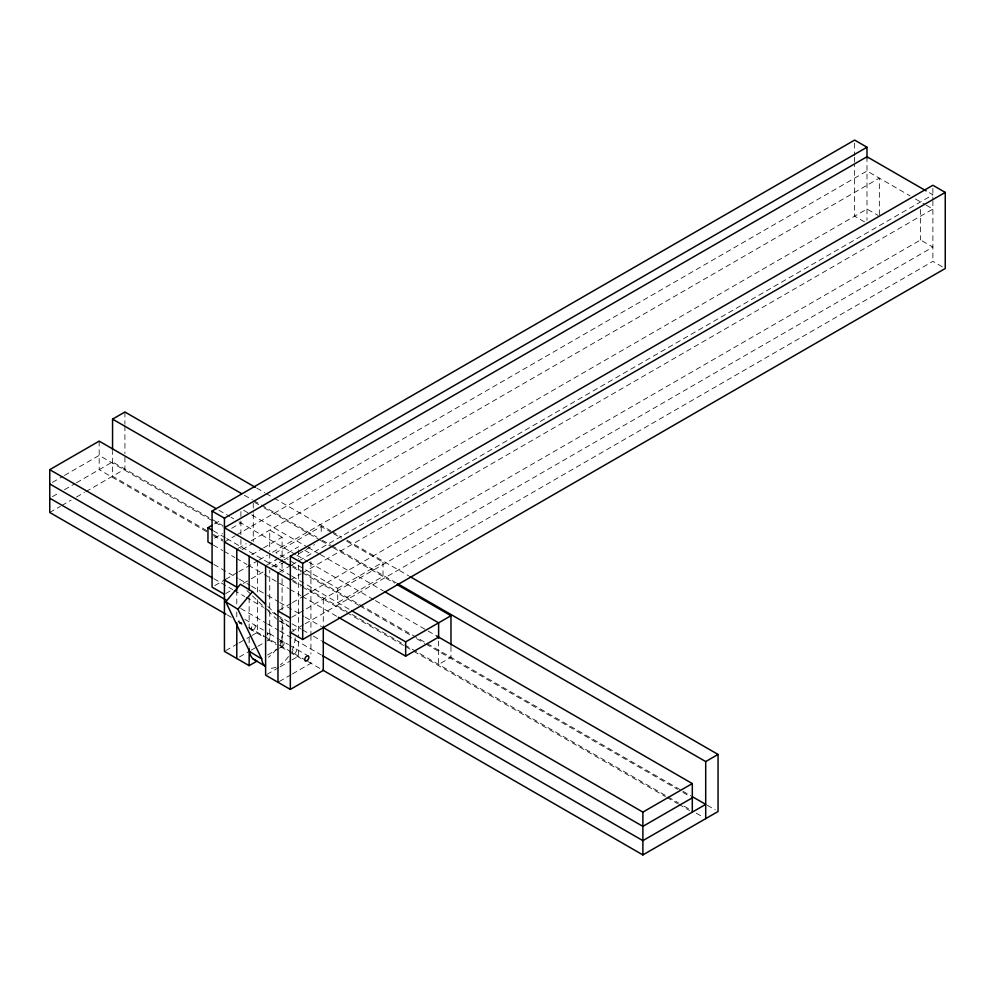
<?xml version="1.0" encoding="UTF-8"?>
<svg xmlns="http://www.w3.org/2000/svg" width="995" height="995" viewBox="0 0 995 995"><rect width="100%" height="100%" fill="white"/><g stroke="black" fill="none" stroke-linecap="round" stroke-linejoin="round"><path stroke-width="0.75" stroke-dasharray="4.97 3.73" d="M52.424 482.388L63.108 476.219M64.439 475.448L99.177 455.399L222.917 526.84M52.424 496.667L59.103 492.799M64.439 489.727L75.147 483.545M76.466 482.774L112.559 461.941L223.104 525.758M49.75 512.475L60.446 506.306M61.777 505.535L71.13 500.124M76.478 497.04L84.5 492.413M85.831 491.642L124.922 469.068L124.922 455.188M214.547 523.905L221.139 520.099M214.547 538.171L222.457 533.606M231.673 528.283L240.902 522.96M224.435 541.976L235.181 535.77M236.524 534.999L866.993 171.003L910.027 195.853M238.128 548.332L246.2 543.68M251.287 540.745L879.344 178.13L879.344 216.189M242.146 549.588L252.021 543.879M251.785 554.725L262.319 548.643M263.638 547.872L282.095 537.225L282.095 561.876M214.758 585.607L225.517 579.401M225.741 579.264L237.867 572.262M238.924 571.652L258.041 560.62M259.123 559.998L267.444 555.198M272.568 552.237L866.993 209.049L878.112 215.467M331.969 532.723L321.223 526.517L275.913 552.685L288.003 559.663M266.934 564.998L278.799 558.145M280.117 557.387L298.575 546.74M225.778 593.517L232.494 589.637M243.253 583.431L250.23 579.401M251.287 578.791L263.675 571.64M271.734 566.988L282.493 560.77M283.836 559.998L289.209 556.889M285.242 561.566L275.913 566.951L275.913 559.812M298.575 553.867L314.557 544.638M279.296 572.137L291.162 565.284M291.672 564.986L932.887 194.784L927.514 191.674M290.329 580.023L301.087 573.817M302.43 573.045L932.887 209.049L926.171 205.169M279.296 610.184L291.423 603.181M292.48 602.572L303.512 596.192M304.333 595.719L920.537 239.969L932.887 247.096L304.831 609.711M225.741 650.606L237.606 643.765M238.924 643.006L245.516 639.2M246.835 638.429L250.79 636.153M252.108 635.395L257.382 632.347L257.382 599.774M337.703 588.356L383.013 562.187L383.013 576.466L337.703 602.622L337.703 588.356L289.346 560.434M291.647 617.323L303.774 610.321M239.422 656.986L249.969 650.892M251.287 650.133L256.561 647.086M257.879 646.327L265.777 641.763M267.095 641.004L269.732 639.486L269.732 570.147M291.672 631.576L303.774 624.586M305.117 623.815L932.887 261.362L942.775 267.07M267.593 654.984L278.14 648.902M279.458 648.143L282.095 646.613L282.095 615.805M266.934 674.386L278.799 667.545M280.117 666.787L290.664 660.692M291.983 659.934L298.575 656.128L298.575 637.633M279.296 681.525L291.162 674.672M292.48 673.913L310.925 663.267L310.925 660.158M915.412 198.95L924.828 204.385M864.518 221.897L854.63 216.189L854.63 164.934M256.735 488.097L264.794 492.761M266.138 493.532L272.866 497.413M274.21 498.196L330.701 530.808M332.044 531.579L341.459 537.014M346.845 540.123L408.709 575.844M333.313 533.507L341.372 538.158M346.745 541.255L383.013 562.187M244.372 495.236L252.444 499.888M253.787 500.672L316.995 537.163M322.38 540.273L330.452 544.924M331.795 545.708L396.358 582.983M254.608 502.326L258.638 504.664M264.023 507.761L320.514 540.372M321.223 540.795L332.616 547.362M333.313 547.772L394.48 583.082M243.588 510.236L250.317 514.116M251.66 514.9L306.808 546.74M308.151 547.511L318.91 553.73M320.253 554.501L383.473 590.993M282.095 537.225L269.732 530.086L269.732 551.665M304.744 550.297L310.925 553.867M218.875 510.236L229.646 516.455M230.989 517.226L233.676 518.781M239.049 521.89L295.54 554.501M296.883 555.272L307.654 561.491M308.997 562.262L374.058 599.836M375.401 600.607L438.621 637.098M291.697 565.359L681.488 790.403M682.831 791.174L690.903 795.838M707.296 805.303L715.368 809.967M292.853 567.212L300.925 571.876M302.269 572.647L358.76 605.271M360.103 606.042L411.209 635.544M416.594 638.653L424.666 643.317M426.009 644.088L677.52 789.296M682.893 792.406L689.622 796.286M213.328 530.82L225.442 537.81M226.785 538.581L291.336 575.856M292.032 576.254L349.17 609.251M206.711 530.559L112.559 476.207L112.559 451.531M213.44 534.452L222.855 539.887M292.008 579.811L347.155 611.651M351.969 614.425L666.687 796.137M668.043 796.908L678.801 803.114M684.174 806.224L690.903 810.104M696.289 813.213L703.005 817.094M206.773 531.79L99.177 469.665L99.177 441.133M213.502 535.671L222.917 541.106M292.853 581.49L300.925 586.142M302.269 586.926L345.302 611.763M346.658 612.547L404.492 645.942M405.836 646.713L412.552 650.593M413.908 651.377L665.406 796.585M666.762 797.356L677.52 803.562M678.864 804.346L689.622 810.552M213.328 545.086L222.743 550.521M224.086 551.292L234.857 557.511M236.201 558.282L246.959 564.501M248.302 565.272L263.09 573.817M264.446 574.588L288.649 588.567M289.993 589.351L300.751 595.557M302.107 596.341L337.069 616.527M213.838 564.401L238.041 578.381M239.397 579.152L250.155 585.371M251.499 586.142L266.287 594.687M267.63 595.458L278.401 601.676M279.744 602.448L303.948 616.427M305.291 617.198L321.435 626.527M213.838 578.667L232.668 589.537M234.012 590.321L244.77 596.527M246.113 597.311L263.6 607.398M264.944 608.181L275.702 614.388M277.045 615.171L301.261 629.138M302.604 629.922L307.99 633.031M313.363 636.128L321.435 640.792M240.74 608.467L266.287 623.218M267.63 624.002L278.401 630.208M279.744 630.992L321.435 655.058M244.832 619.363L263.364 630.059M283.55 641.713A2.91 1.679 -60 0 1 282.63 646.228A2.91 1.679 -60 0 1 280.105 644.772A2.91 1.679 -60 0 1 283.55 641.713L288.488 644.573M289.732 645.282L308.263 655.979M227.283 614.972L231.325 617.298M238.041 621.191L242.083 623.517M248.812 627.397L278.401 644.486M279.62 645.183L306.634 660.792M307.99 661.563L321.435 669.324M239.447 622.982L241.922 624.4M249.335 628.691L264.16 637.248M280.64 646.762L288.052 651.041M289.284 651.75L302.878 659.598M290.528 627.472L279.632 620.818A23.295 13.594 -58.6 0 1 280.142 642.509M280.18 621.266L288.662 626.44L279.893 618.007M269.583 633.628L278.065 638.802M279.272 639.549L281.697 641.016M267.804 639.375L276.287 644.549M267.842 606.415L278.799 616.95M246.959 590.582L251.337 594.799M252.431 595.856L263.389 606.403M267.779 610.619L276.548 619.052M932.887 188.378L932.887 199.249M932.887 200.803L932.887 261.362M920.537 209.522L920.537 239.969M866.993 156.737L866.993 220.218M854.63 143.193L854.63 155.618M854.63 157.173L854.63 163.379M450.971 646.526L450.971 657.322L438.621 664.449L438.621 639.785M323.288 599.052L323.288 625.42M321.223 526.517L321.223 535.086M310.925 561.578L310.925 633.79M310.925 635.345L310.925 654.014M298.575 549.812L298.575 559.066M298.575 565.222L298.575 636.103M282.095 563.419L282.095 572.66M282.095 578.829L282.095 614.263M269.732 553.195L269.732 563.991M257.382 561.006L257.382 592.025M253.265 503.097L253.265 512.338M253.265 513.88L253.265 541.628M249.148 597.846L249.148 628.666M249.148 637.907L249.148 647.148M240.902 511.542L240.902 519.477M240.902 521.019L240.902 537.972M240.902 539.514L240.902 548.767M236.785 590.259L236.785 606.117M236.785 611.975L236.785 619.985M124.922 412.005L124.922 424.343M124.922 425.885L124.922 453.645M267.555 634.151A2.91 1.704 -58.6 0 1 270.18 634.959A2.91 1.704 -58.6 0 1 267.531 638.715M279.67 641.539A2.91 1.704 -58.6 0 1 282.306 642.347A2.91 1.704 -58.6 0 1 279.645 646.116M276.386 649.088A23.295 13.594 -58.6 0 1 268.339 657.309M292.58 629.089A23.295 13.594 -58.6 0 1 293.911 631.265M295.154 637.795A23.295 13.594 -58.6 0 1 292.269 649.897M288.5 656.476A23.295 13.594 -58.6 0 1 280.453 664.697M276.075 667.147A23.295 13.594 -58.6 0 1 268.065 667.869M241.437 622.447A2.91 1.679 -60 0 1 238.999 622.46A2.91 1.679 -60 0 1 239.87 618.99M267.406 632.509A2.91 1.679 -60 0 1 267.406 634.885M263.625 636.489A2.91 1.679 -60 0 1 263.625 635.258M294.98 653.367A2.91 1.679 -60 0 0 295.913 648.852A2.91 1.679 -60 0 0 292.468 651.899A2.91 1.679 -60 0 0 294.98 653.367M253.8 629.586A2.91 1.679 -60 0 0 254.72 625.071A2.91 1.679 -60 0 0 251.275 628.119A2.91 1.679 -60 0 0 253.8 629.586"/><path stroke-width="1.49" d="M255.939 660.481A23.295 13.594 -58.6 0 1 249.583 651.526L225.79 601.838L240.38 584.264L252.494 591.652L265.653 604.301M252.867 658.727L264.981 666.115A23.295 13.594 -58.6 0 1 261.697 658.914L237.904 609.226L252.494 591.652M112.559 449.989L112.559 419.131L124.922 412.005L255.379 487.326M225.94 614.201L49.75 512.475L49.75 469.665L99.177 441.133L216.189 508.681M224.435 594.301L212.072 587.162L212.072 511.069L854.63 140.084L866.993 147.223L866.993 158.093M211.985 544.315L207.955 541.976L207.955 527.711L211.91 525.435M212.072 511.069L224.435 518.196L866.993 147.223M265.615 565.757L265.615 675.157L290.329 689.423L290.329 556.242L932.887 185.269L945.25 192.408L945.25 268.501L302.691 639.486L290.329 632.347M290.329 556.242L302.691 563.381L945.25 192.408M224.435 518.196L224.435 651.377L249.148 665.643L257.046 661.078M290.329 689.423L323.288 670.394L323.288 626.974M351.869 610.793L405.661 641.862L450.971 615.706L450.971 644.984M338.412 617.298L405.661 656.128L438.621 637.098M397.701 583.754L705.704 761.573L718.054 754.446L718.054 811.51L642.882 854.916L322.778 670.108M322.778 627.298L642.882 812.107L692.309 783.575L692.309 812.107M692.309 797.841L642.882 826.372L322.778 641.564M926.171 190.903L866.993 156.737L224.435 527.711L290.329 565.757M410.052 576.615L718.054 754.446M112.559 419.131L241.685 493.682M397.179 584.637L450.971 615.706M384.816 591.776L438.621 622.833L438.621 638.243M436.768 636.029L692.309 783.575M692.246 796.622L705.704 804.383L642.882 840.651L322.778 655.842M207.955 527.711L211.985 530.037M224.435 541.976L290.329 580.023M49.75 469.665L212.495 563.63M224.435 580.023L236.785 587.162M277.978 610.942L290.329 618.082M49.75 483.931L212.495 577.896M49.75 498.209L225.94 599.923M225.79 601.838L237.904 609.226M249.583 651.526L261.697 658.914M705.704 761.573L705.704 818.649M642.882 812.107L642.882 854.916M405.661 641.862L405.661 656.128M302.691 563.381L302.691 639.486M277.978 572.896L277.978 682.284M249.148 556.242L249.148 590.147M249.148 648.69L249.148 665.643M236.785 549.116L236.785 590.259M236.785 622.833L236.785 658.503M307.343 660.493A2.91 1.679 -60 0 0 308.263 655.979A2.91 1.679 -60 0 0 304.818 659.038A2.91 1.679 -60 0 0 307.343 660.493"/></g></svg>
